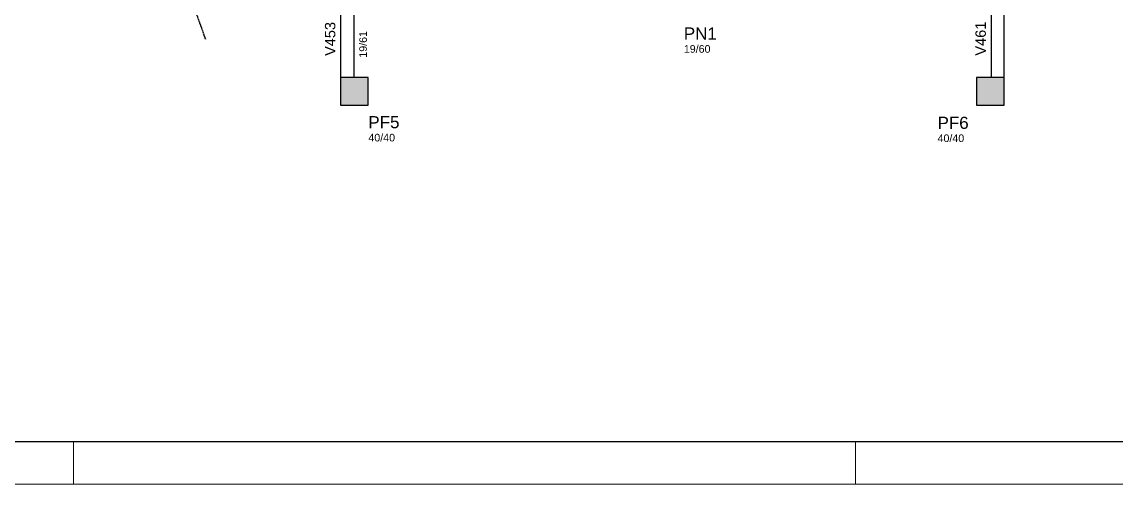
# Model space of a CAD drawing. Extents: x 3022 to 8661, y -614 to 3008.
# Drawn here: x 5204 to 6781, y -614 to 53 of the extents above; entities that cross this region are included whole.
import ezdxf

# ---------------------------------------------------------------- set-up
doc = ezdxf.new("R2010")
doc.units = 0
doc.linetypes.add('ESTILO_TQS_0007', pattern=[2.1, 1.5, -0.2, 0.2, -0.2])
doc.layers.add('FOLHA', color=255, linetype='Continuous', lineweight=5)
for name, color, linetype in [('MTH-DIM-PILAR', 3, 'Continuous'), ('MTH-DIM-VIGA', 3, 'Continuous'), ('MTH-EIXO-217', 8, 'Continuous'), ('MTH-FACE-VIGA', 7, 'Continuous'), ('MTH-PILAR-SEGUE', 5, 'Continuous'), ('MTH-SOMBRA25', 253, 'Continuous'), ('MTH-TIT1-PILAR', 5, 'Continuous'), ('MTH-TIT1-VIGA', 5, 'Continuous'), ('MTH-TIT2-PILAR', 5, 'Continuous')]:
    doc.layers.add(name, color=color, linetype=linetype)
doc.styles.add('TQS_ARIAL', font='arial.ttf')

msp = doc.modelspace()

# ---------------------------------------------------------------- linework, layer by layer
at = {"color": 30}
msp.add_line((8600.49, -552.63), (3175.4, -552.63), dxfattribs=at)
at = {"layer": 'FOLHA'}
for p, q in [((5277.96, -552.63), (5277.96, -613.6)), ((6405.79, -552.63), (6405.79, -613.6)), ((8661.45, -613.6), (3022.99, -613.6))]:
    msp.add_line(p, q, dxfattribs=at)
at = {"layer": 'MTH-EIXO-217', "linetype": 'ESTILO_TQS_0007'}
msp.add_line((5393.14, 237.81), (5468.23, 28.35), dxfattribs=at)
at = {"layer": 'MTH-FACE-VIGA', "linetype": 'Continuous'}
for p, q in [((5663.08, 393.75), (5663.08, -26.75)), ((6601.08, 393.75), (6601.08, -26.75)), ((6620.08, -26.75), (6620.08, 393.75)), ((5682.08, 73.25), (5682.08, -26.75))]:
    msp.add_line(p, q, dxfattribs=at)
at = {"layer": 'MTH-PILAR-SEGUE', "linetype": 'Continuous'}
for points in [[(5703.08, -26.75), (5663.08, -26.75), (5663.08, -66.75), (5703.08, -66.75), (5703.08, -26.75)], [(6620.08, -26.75), (6580.08, -26.75), (6580.08, -66.75), (6620.08, -66.75), (6620.08, -26.75)]]:
    msp.add_lwpolyline(points, dxfattribs=at)
at = {"layer": 'MTH-SOMBRA25', "linetype": 'Continuous'}
for points in [[(5703.08, -26.75), (5663.08, -26.75), (5663.08, -66.75)], [(5703.08, -26.75), (5663.08, -66.75), (5703.08, -66.75)], [(5703.08, -26.75), (5703.08, -66.75), (5703.08, -26.75)], [(6620.08, -26.75), (6580.08, -26.75), (6580.08, -66.75)], [(6620.08, -26.75), (6580.08, -66.75), (6620.08, -66.75)], [(6620.08, -26.75), (6620.08, -66.75), (6620.08, -26.75)]]:
    msp.add_solid(points, dxfattribs=at)

# ---------------------------------------------------------------- texts
at = {"layer": 'MTH-DIM-PILAR', "linetype": 'Continuous', "style": 'TQS_ARIAL'}
for s, p in [('19/60', (6158.08, 8.8)), ('40/40', (5703.21, -119.16)), ('40/40', (6523.93, -120.03))]:
    msp.add_text(s, height=11, dxfattribs=at).set_placement(p)
at = {"layer": 'MTH-DIM-VIGA', "linetype": 'Continuous', "style": 'TQS_ARIAL'}
msp.add_text('19/61', height=11, rotation=90, dxfattribs=at).set_placement((5701.08, 1.67))
at = {"layer": 'MTH-TIT1-PILAR', "linetype": 'Continuous', "style": 'TQS_ARIAL'}
for s, p in [('PF5', (5703.21, -100.16)), ('PF6', (6523.93, -101.03))]:
    msp.add_text(s, height=17.5, dxfattribs=at).set_placement(p)
at = {"layer": 'MTH-TIT1-VIGA', "linetype": 'Continuous', "style": 'TQS_ARIAL'}
for s, p in [('V453', (5655.58, 4.25)), ('V461', (6593.58, 4.68))]:
    msp.add_text(s, height=15, rotation=90, dxfattribs=at).set_placement(p)
at = {"layer": 'MTH-TIT2-PILAR', "linetype": 'Continuous', "style": 'TQS_ARIAL'}
msp.add_text('PN1', height=17.5, dxfattribs=at).set_placement((6158.08, 27.8))

doc.saveas('drawing.dxf')
